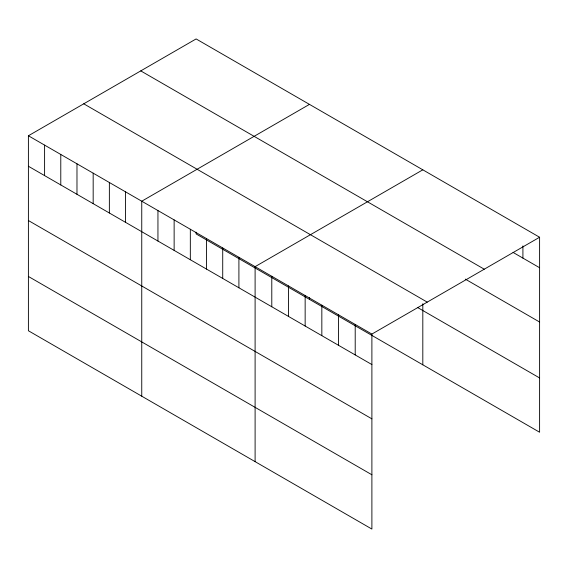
<?xml version="1.0" encoding="UTF-8"?>
<svg xmlns="http://www.w3.org/2000/svg" width="568" height="568" viewBox="0 0 568 568"><rect width="100%" height="100%" fill="white"/><g stroke="black" fill="none" stroke-linecap="round" stroke-linejoin="round"><path stroke-width="0.85" d="M28.4 135.766L371.891 334.076L371.891 529.064L28.4 330.753L28.4 135.766L196.109 38.936L539.6 237.246L539.6 432.234L196.109 233.924L196.109 232.198M309.461 104.377L141.751 201.207L141.751 396.194M422.812 169.825L255.103 266.648L255.103 461.635M371.891 334.076L539.6 237.246M513.06 252.412L539.6 267.734M140.765 70.893L484.255 269.204M465.284 279.115L539.6 322.02M83.745 103.809L427.235 302.126M417.665 307.551L539.6 377.947M28.4 166.254L371.891 364.564M28.4 220.533L371.891 418.85M28.4 276.467L371.891 474.777M522.915 245.909L522.915 258.099M422.812 303.745L422.812 364.812M355.206 324.442L355.206 354.929M338.521 314.814L338.521 345.294M321.836 305.179L321.836 335.667M309.461 297.646L309.461 299.364M305.151 295.545L305.151 326.032M288.473 285.917L288.473 316.404M271.788 276.282L271.788 306.77M238.908 257.304L238.908 287.784M222.72 247.953L222.72 278.441M206.525 238.603L206.525 269.09M190.33 229.252L190.33 259.739M174.135 219.908L174.135 250.389M157.947 210.558L157.947 241.045M125.556 191.856L125.556 222.344M109.368 182.513L109.368 212.993M93.173 173.162L93.173 203.649M76.978 163.811L76.978 194.299M60.783 154.46L60.783 184.948M44.595 145.117L44.595 175.597"/></g></svg>
